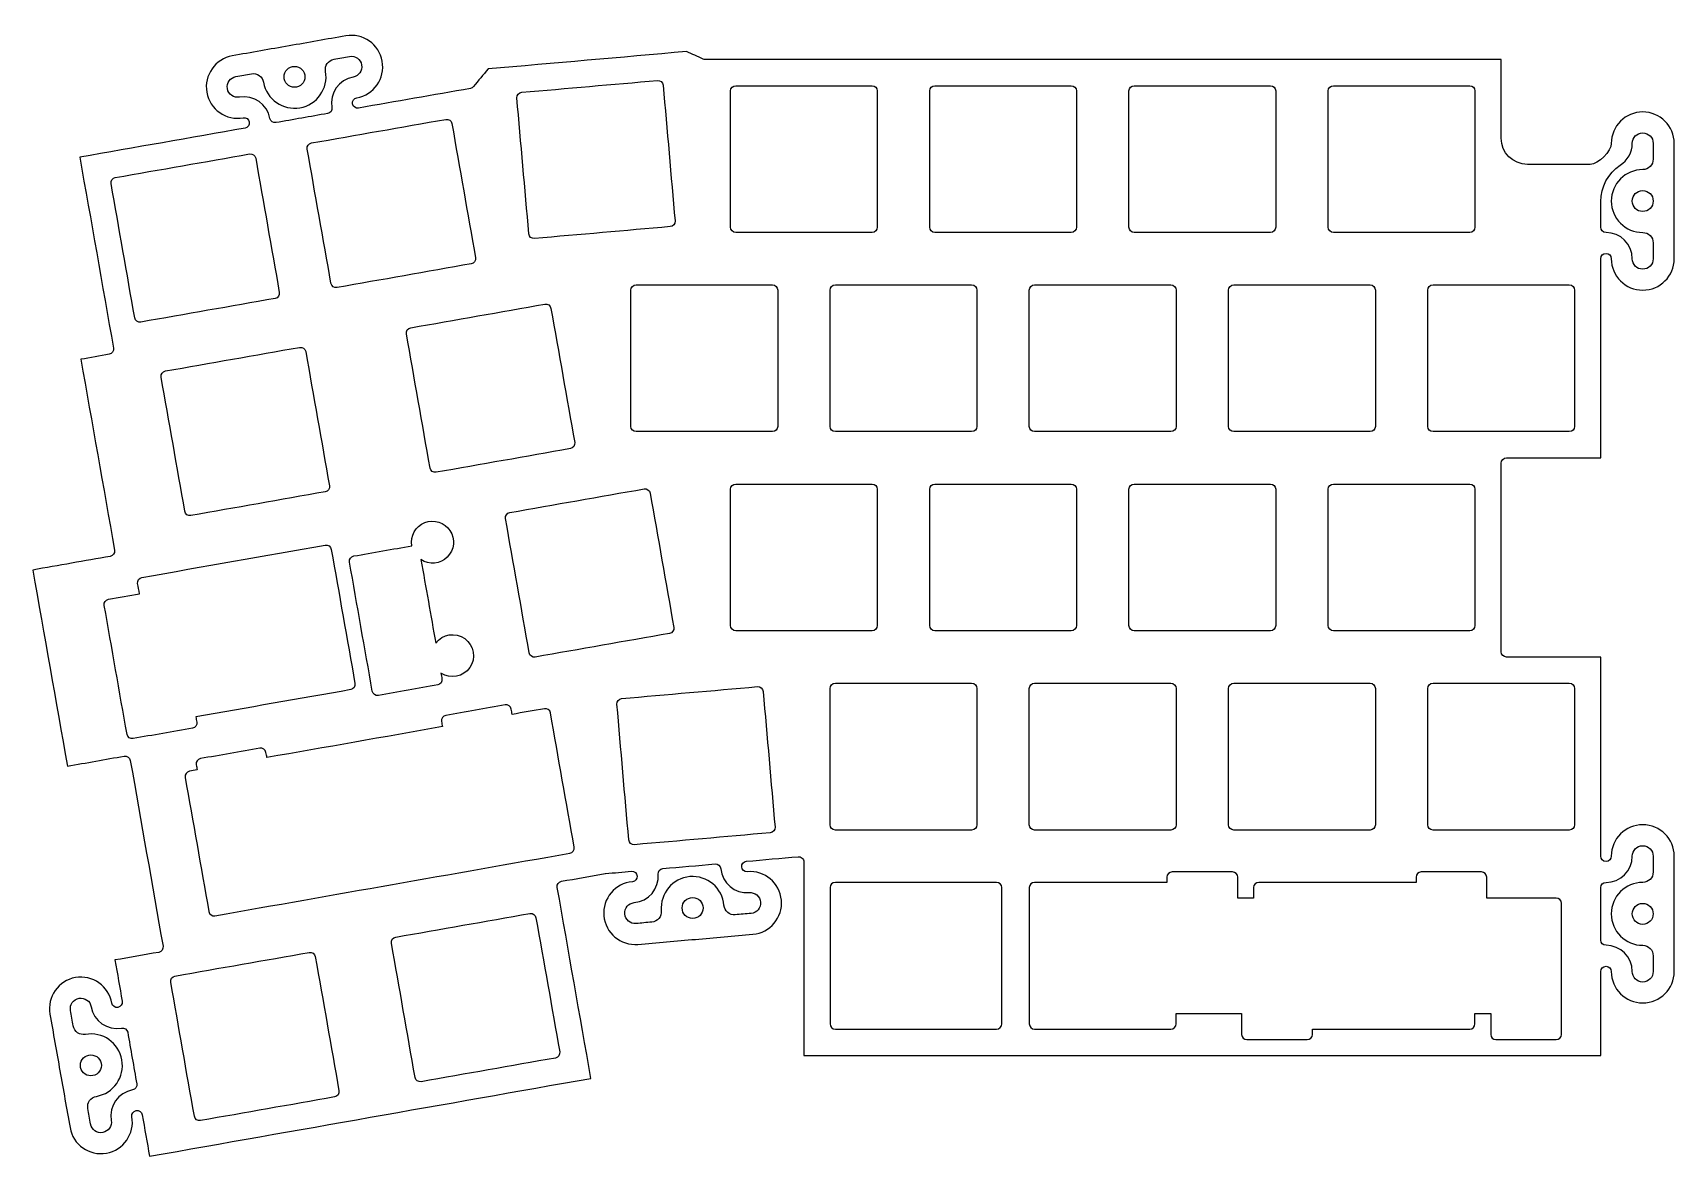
# Model space of a CAD drawing. Extents: x -160 to -3, y 24 to 132.
import ezdxf

# ---------------------------------------------------------------- set-up
doc = ezdxf.new("R2010")
doc.units = 0
doc.layers.add('Plate', color=3, linetype='Continuous')

msp = doc.modelspace()

# ---------------------------------------------------------------- linework, layer by layer
at = {"layer": 'Plate'}
for centre in [(-135.08, 127.35), (-6.5, 115.5), (-97.11, 48.06), (-6.5, 47.5), (-154.5, 33.05)]:
    msp.add_circle(centre, 1, dxfattribs=at)
for points, knots in [([(-11.5, 119), (-10.75, 119), (-9.5, 120.25), (-9.5, 121), (-9.5, 122.66), (-8.16, 124), (-6.5, 124), (-4.84, 124), (-3.5, 122.66), (-3.5, 121), (-3.5, 119.17), (-3.5, 117.33), (-3.5, 115.5), (-3.5, 113.67), (-3.5, 111.83), (-3.5, 110), (-3.5, 108.34), (-4.84, 107), (-6.5, 107), (-8.16, 107), (-9.5, 108.34), (-9.5, 110), (-9.5, 110.28), (-9.72, 110.5), (-10, 110.5), (-10.28, 110.5), (-10.5, 110.28), (-10.5, 110), (-10.5, 103.67), (-10.5, 97.33), (-10.5, 91), (-13.5, 91), (-16.5, 91), (-19.5, 91), (-19.78, 91), (-20, 90.78), (-20, 90.5), (-20, 84.5), (-20, 78.5), (-20, 72.5), (-20, 72.22), (-19.78, 72), (-19.5, 72), (-16.5, 72), (-13.5, 72), (-10.5, 72), (-10.5, 65.67), (-10.5, 59.33), (-10.5, 53), (-10.5, 52.72), (-10.28, 52.5), (-10, 52.5), (-9.72, 52.5), (-9.5, 52.72), (-9.5, 53), (-9.5, 54.66), (-8.16, 56), (-6.5, 56), (-4.84, 56), (-3.5, 54.66), (-3.5, 53), (-3.5, 51.17), (-3.5, 49.33), (-3.5, 47.5), (-3.5, 45.67), (-3.5, 43.83), (-3.5, 42), (-3.5, 40.34), (-4.84, 39), (-6.5, 39), (-8.16, 39), (-9.5, 40.34), (-9.5, 42), (-9.5, 42.28), (-9.72, 42.5), (-10, 42.5), (-10.28, 42.5), (-10.5, 42.28), (-10.5, 42), (-10.5, 39.33), (-10.5, 36.67), (-10.5, 34), (-35.83, 34), (-61.17, 34), (-86.5, 34), (-86.5, 40.15), (-86.5, 46.3), (-86.5, 52.45), (-86.5, 52.59), (-86.56, 52.73), (-86.66, 52.82), (-86.77, 52.92), (-86.9, 52.96), (-87.04, 52.95), (-88.69, 52.81), (-90.33, 52.66), (-91.98, 52.52), (-92.25, 52.5), (-92.46, 52.25), (-92.43, 51.98), (-92.41, 51.7), (-92.17, 51.5), (-91.89, 51.52), (-90.24, 51.67), (-88.79, 50.45), (-88.64, 48.8), (-88.5, 47.15), (-89.72, 45.69), (-91.37, 45.55), (-93.2, 45.39), (-95.02, 45.23), (-96.85, 45.07), (-98.67, 44.91), (-100.5, 44.75), (-102.33, 44.59), (-103.98, 44.44), (-105.43, 45.67), (-105.58, 47.32), (-105.72, 48.96), (-104.5, 50.42), (-102.85, 50.57), (-102.58, 50.59), (-102.37, 50.83), (-102.4, 51.11), (-102.42, 51.38), (-102.66, 51.59), (-102.94, 51.56), (-103.76, 51.49), (-104.58, 51.42), (-105.41, 51.35), (-105.42, 51.34), (-105.43, 51.34), (-105.45, 51.34), (-106.84, 51.1), (-108.23, 50.85), (-109.61, 50.61), (-109.88, 50.56), (-110.07, 50.3), (-110.02, 50.03), (-108.95, 43.95), (-107.88, 37.88), (-106.81, 31.81), (-120.84, 29.33), (-134.87, 26.86), (-148.91, 24.38), (-149.14, 25.7), (-149.37, 27.01), (-149.6, 28.32), (-149.65, 28.6), (-149.91, 28.78), (-150.18, 28.73), (-150.45, 28.68), (-150.63, 28.42), (-150.59, 28.15), (-150.3, 26.52), (-151.39, 24.96), (-153.02, 24.67), (-154.65, 24.39), (-156.21, 25.48), (-156.49, 27.11), (-156.81, 28.91), (-157.13, 30.72), (-157.45, 32.52), (-157.77, 34.33), (-158.09, 36.14), (-158.41, 37.94), (-158.69, 39.57), (-157.6, 41.13), (-155.97, 41.42), (-154.34, 41.7), (-152.78, 40.61), (-152.5, 38.98), (-152.45, 38.71), (-152.19, 38.53), (-151.92, 38.58), (-151.65, 38.63), (-151.46, 38.88), (-151.51, 39.16), (-151.74, 40.47), (-151.97, 41.78), (-152.21, 43.1), (-150.81, 43.34), (-149.42, 43.59), (-148.02, 43.83), (-147.75, 43.88), (-147.57, 44.14), (-147.62, 44.41), (-148.66, 50.32), (-149.7, 56.23), (-150.74, 62.14), (-150.79, 62.41), (-151.05, 62.59), (-151.32, 62.55), (-153.13, 62.23), (-154.93, 61.91), (-156.74, 61.59), (-157.84, 67.83), (-158.94, 74.06), (-160.04, 80.3), (-157.57, 80.74), (-155.11, 81.17), (-152.65, 81.6), (-152.38, 81.65), (-152.2, 81.91), (-152.24, 82.18), (-153.31, 88.26), (-154.39, 94.33), (-155.46, 100.4), (-154.55, 100.56), (-153.65, 100.72), (-152.75, 100.88), (-152.48, 100.93), (-152.29, 101.19), (-152.34, 101.46), (-153.41, 107.53), (-154.48, 113.6), (-155.56, 119.68), (-150.3, 120.6), (-145.05, 121.53), (-139.8, 122.46), (-139.53, 122.5), (-139.34, 122.76), (-139.39, 123.04), (-139.44, 123.31), (-139.7, 123.49), (-139.97, 123.44), (-141.6, 123.15), (-143.16, 124.24), (-143.45, 125.87), (-143.73, 127.5), (-142.64, 129.06), (-141.01, 129.35), (-139.21, 129.67), (-137.4, 129.99), (-135.6, 130.3), (-133.79, 130.62), (-131.99, 130.94), (-130.18, 131.26), (-128.55, 131.55), (-126.99, 130.46), (-126.71, 128.83), (-126.42, 127.2), (-127.51, 125.64), (-129.14, 125.35), (-129.41, 125.3), (-129.59, 125.04), (-129.54, 124.77), (-129.5, 124.5), (-129.24, 124.32), (-128.97, 124.37), (-125.41, 124.99), (-121.86, 125.62), (-118.31, 126.24), (-118.2, 126.26), (-118.09, 126.33), (-118.02, 126.42), (-117.55, 126.98), (-117.08, 127.54), (-116.62, 128.1), (-110.31, 128.65), (-104, 129.2), (-97.69, 129.76), (-97.16, 129.52), (-96.63, 129.28), (-96.1, 129.04), (-96.03, 129.01), (-95.96, 129), (-95.89, 129), (-70.6, 129), (-45.3, 129), (-20, 129), (-20, 126.67), (-20, 124.33), (-20, 122), (-20, 121.83), (-20, 121.67), (-20, 121.5), (-20, 120.12), (-18.88, 119), (-17.5, 119), (-15.5, 119), (-13.5, 119), (-11.5, 119)], [0, 0, 0, 0, 1, 1, 1, 2, 2, 2, 3, 3, 3, 8.5, 8.5, 8.5, 14, 14, 14, 15, 15, 15, 16, 16, 16, 17, 17, 17, 18, 18, 18, 37, 37, 37, 46, 46, 46, 47, 47, 47, 65, 65, 65, 66, 66, 66, 75, 75, 75, 94, 94, 94, 95, 95, 95, 96, 96, 96, 97, 97, 97, 98, 98, 98, 103.5, 103.5, 103.5, 109, 109, 109, 110, 110, 110, 111, 111, 111, 112, 112, 112, 113, 113, 113, 121, 121, 121, 197, 197, 197, 215.454346, 215.454346, 215.454346, 216.454346, 216.454346, 216.454346, 217.454346, 217.454346, 217.454346, 222.408691, 222.408691, 222.408691, 223.408691, 223.408691, 223.408691, 224.408691, 224.408691, 224.408691, 225.408691, 225.408691, 225.408691, 226.408691, 226.408691, 226.408691, 231.908691, 231.908691, 231.908691, 237.408691, 237.408691, 237.408691, 238.408691, 238.408691, 238.408691, 239.408691, 239.408691, 239.408691, 240.408691, 240.408691, 240.408691, 241.408691, 241.408691, 241.408691, 243.886861, 243.886861, 243.886861, 244.886861, 244.886861, 244.886861, 249.115031, 249.115031, 249.115031, 250.115031, 250.115031, 250.115031, 268.615031, 268.615031, 268.615031, 311.365031, 311.365031, 311.365031, 315.365031, 315.365031, 315.365031, 316.365031, 316.365031, 316.365031, 317.365031, 317.365031, 317.365031, 318.365031, 318.365031, 318.365031, 319.365031, 319.365031, 319.365031, 324.865031, 324.865031, 324.865031, 330.365031, 330.365031, 330.365031, 331.365031, 331.365031, 331.365031, 332.365031, 332.365031, 332.365031, 333.365031, 333.365031, 333.365031, 334.365031, 334.365031, 334.365031, 338.365031, 338.365031, 338.365031, 342.615031, 342.615031, 342.615031, 343.615031, 343.615031, 343.615031, 361.615031, 361.615031, 361.615031, 362.615031, 362.615031, 362.615031, 363.760864, 363.760864, 363.760864, 382.760864, 382.760864, 382.760864, 385.807739, 385.807739, 385.807739, 386.807739, 386.807739, 386.807739, 405.307739, 405.307739, 405.307739, 408.057739, 408.057739, 408.057739, 409.057739, 409.057739, 409.057739, 427.557739, 427.557739, 427.557739, 443.557739, 443.557739, 443.557739, 444.557739, 444.557739, 444.557739, 445.557739, 445.557739, 445.557739, 446.557739, 446.557739, 446.557739, 447.557739, 447.557739, 447.557739, 453.057739, 453.057739, 453.057739, 458.557739, 458.557739, 458.557739, 459.557739, 459.557739, 459.557739, 460.557739, 460.557739, 460.557739, 461.557739, 461.557739, 461.557739, 462.557739, 462.557739, 462.557739, 473.374167, 473.374167, 473.374167, 474.374167, 474.374167, 474.374167, 476.559863, 476.559863, 476.559863, 495.559863, 495.559863, 495.559863, 497.30647, 497.30647, 497.30647, 498.30647, 498.30647, 498.30647, 574.199895, 574.199895, 574.199895, 581.199895, 581.199895, 581.199895, 582.199895, 582.199895, 582.199895, 583.199895, 583.199895, 583.199895, 584.199895, 584.199895, 584.199895, 584.199895]), ([(-136.84, 122.98), (-135.2, 123.27), (-133.56, 123.56), (-131.92, 123.85), (-131.65, 123.89), (-131.47, 124.15), (-131.51, 124.42), (-131.75, 125.78), (-130.84, 127.08), (-129.49, 127.32), (-128.94, 127.42), (-128.58, 127.94), (-128.68, 128.48), (-128.77, 129.02), (-129.29, 129.39), (-129.83, 129.29), (-130.33, 129.2), (-130.82, 129.12), (-131.31, 129.03), (-131.85, 128.93), (-132.22, 128.41), (-132.12, 127.87), (-131.83, 126.24), (-132.93, 124.68), (-134.56, 124.4), (-136.19, 124.11), (-137.74, 125.2), (-138.03, 126.83), (-138.13, 127.37), (-138.65, 127.74), (-139.19, 127.64), (-139.68, 127.55), (-140.17, 127.47), (-140.67, 127.38), (-141.21, 127.28), (-141.57, 126.76), (-141.48, 126.22), (-141.38, 125.68), (-140.86, 125.31), (-140.32, 125.41), (-138.96, 125.65), (-137.66, 124.74), (-137.42, 123.38), (-137.38, 123.11), (-137.12, 122.93), (-136.84, 122.98)], [509.199895, 509.199895, 509.199895, 509.199895, 514.199895, 514.199895, 514.199895, 515.199895, 515.199895, 515.199895, 516.199895, 516.199895, 516.199895, 517.199895, 517.199895, 517.199895, 518.199895, 518.199895, 518.199895, 519.699895, 519.699895, 519.699895, 520.699895, 520.699895, 520.699895, 521.699895, 521.699895, 521.699895, 522.699895, 522.699895, 522.699895, 523.699895, 523.699895, 523.699895, 525.199895, 525.199895, 525.199895, 526.199895, 526.199895, 526.199895, 527.199895, 527.199895, 527.199895, 528.199895, 528.199895, 528.199895, 529.199895, 529.199895, 529.199895, 529.199895]), ([(-112.73, 112.38), (-112.71, 112.1), (-112.47, 111.9), (-112.19, 111.92), (-107.88, 112.3), (-103.56, 112.68), (-99.24, 113.06), (-98.97, 113.08), (-98.76, 113.32), (-98.79, 113.6), (-99.17, 117.92), (-99.54, 122.23), (-99.92, 126.55), (-99.95, 126.82), (-100.19, 127.03), (-100.46, 127), (-104.78, 126.63), (-109.1, 126.25), (-113.41, 125.87), (-113.69, 125.85), (-113.89, 125.6), (-113.87, 125.33), (-113.49, 121.01), (-113.11, 116.7), (-112.73, 112.38)], [0, 0, 0, 0, 1, 1, 1, 14, 14, 14, 15, 15, 15, 28, 28, 28, 29, 29, 29, 42, 42, 42, 43, 43, 43, 56, 56, 56, 56]), ([(-93.5, 113), (-93.5, 112.72), (-93.28, 112.5), (-93, 112.5), (-88.67, 112.5), (-84.33, 112.5), (-80, 112.5), (-79.72, 112.5), (-79.5, 112.72), (-79.5, 113), (-79.5, 117.33), (-79.5, 121.67), (-79.5, 126), (-79.5, 126.28), (-79.72, 126.5), (-80, 126.5), (-84.33, 126.5), (-88.67, 126.5), (-93, 126.5), (-93.28, 126.5), (-93.5, 126.28), (-93.5, 126), (-93.5, 121.67), (-93.5, 117.33), (-93.5, 113)], [0, 0, 0, 0, 1, 1, 1, 14, 14, 14, 15, 15, 15, 28, 28, 28, 29, 29, 29, 42, 42, 42, 43, 43, 43, 56, 56, 56, 56]), ([(-74.5, 113), (-74.5, 112.72), (-74.28, 112.5), (-74, 112.5), (-69.67, 112.5), (-65.33, 112.5), (-61, 112.5), (-60.72, 112.5), (-60.5, 112.72), (-60.5, 113), (-60.5, 117.33), (-60.5, 121.67), (-60.5, 126), (-60.5, 126.28), (-60.72, 126.5), (-61, 126.5), (-65.33, 126.5), (-69.67, 126.5), (-74, 126.5), (-74.28, 126.5), (-74.5, 126.28), (-74.5, 126), (-74.5, 121.67), (-74.5, 117.33), (-74.5, 113)], [0, 0, 0, 0, 1, 1, 1, 14, 14, 14, 15, 15, 15, 28, 28, 28, 29, 29, 29, 42, 42, 42, 43, 43, 43, 56, 56, 56, 56]), ([(-55.5, 113), (-55.5, 112.72), (-55.28, 112.5), (-55, 112.5), (-50.67, 112.5), (-46.33, 112.5), (-42, 112.5), (-41.72, 112.5), (-41.5, 112.72), (-41.5, 113), (-41.5, 117.33), (-41.5, 121.67), (-41.5, 126), (-41.5, 126.28), (-41.72, 126.5), (-42, 126.5), (-46.33, 126.5), (-50.67, 126.5), (-55, 126.5), (-55.28, 126.5), (-55.5, 126.28), (-55.5, 126), (-55.5, 121.67), (-55.5, 117.33), (-55.5, 113)], [0, 0, 0, 0, 1, 1, 1, 14, 14, 14, 15, 15, 15, 28, 28, 28, 29, 29, 29, 42, 42, 42, 43, 43, 43, 56, 56, 56, 56]), ([(-36.5, 113), (-36.5, 112.72), (-36.28, 112.5), (-36, 112.5), (-31.67, 112.5), (-27.33, 112.5), (-23, 112.5), (-22.72, 112.5), (-22.5, 112.72), (-22.5, 113), (-22.5, 117.33), (-22.5, 121.67), (-22.5, 126), (-22.5, 126.28), (-22.72, 126.5), (-23, 126.5), (-27.33, 126.5), (-31.67, 126.5), (-36, 126.5), (-36.28, 126.5), (-36.5, 126.28), (-36.5, 126), (-36.5, 121.67), (-36.5, 117.33), (-36.5, 113)], [0, 0, 0, 0, 1, 1, 1, 14, 14, 14, 15, 15, 15, 28, 28, 28, 29, 29, 29, 42, 42, 42, 43, 43, 43, 56, 56, 56, 56]), ([(-131.6, 107.65), (-131.56, 107.38), (-131.3, 107.2), (-131.02, 107.25), (-126.76, 108), (-122.49, 108.75), (-118.22, 109.51), (-117.95, 109.55), (-117.77, 109.81), (-117.82, 110.09), (-118.57, 114.35), (-119.32, 118.62), (-120.07, 122.89), (-120.12, 123.16), (-120.38, 123.34), (-120.65, 123.29), (-124.92, 122.54), (-129.19, 121.79), (-133.46, 121.04), (-133.73, 120.99), (-133.91, 120.73), (-133.86, 120.46), (-133.11, 116.19), (-132.36, 111.92), (-131.6, 107.65)], [0, 0, 0, 0, 1, 1, 1, 14, 14, 14, 15, 15, 15, 28, 28, 28, 29, 29, 29, 42, 42, 42, 43, 43, 43, 56, 56, 56, 56]), ([(-8.64, 118.91), (-9.8, 118.15), (-10.5, 116.85), (-10.5, 115.46), (-10.5, 114.64), (-10.5, 113.82), (-10.5, 113), (-10.5, 112.72), (-10.28, 112.5), (-10, 112.5), (-8.62, 112.5), (-7.5, 111.38), (-7.5, 110), (-7.5, 109.45), (-7.05, 109), (-6.5, 109), (-5.95, 109), (-5.5, 109.45), (-5.5, 110), (-5.5, 110.5), (-5.5, 111), (-5.5, 111.5), (-5.5, 112.05), (-5.95, 112.5), (-6.5, 112.5), (-8.16, 112.5), (-9.5, 113.84), (-9.5, 115.5), (-9.5, 117.16), (-8.16, 118.5), (-6.5, 118.5), (-5.95, 118.5), (-5.5, 118.95), (-5.5, 119.5), (-5.5, 120), (-5.5, 120.5), (-5.5, 121), (-5.5, 121.55), (-5.95, 122), (-6.5, 122), (-7.05, 122), (-7.5, 121.55), (-7.5, 121), (-7.5, 120.15), (-7.93, 119.37), (-8.64, 118.91)], [0, 0, 0, 0, 1, 1, 1, 3.463967, 3.463967, 3.463967, 4.463967, 4.463967, 4.463967, 5.463967, 5.463967, 5.463967, 6.463967, 6.463967, 6.463967, 7.463967, 7.463967, 7.463967, 8.963967, 8.963967, 8.963967, 9.963967, 9.963967, 9.963967, 10.963967, 10.963967, 10.963967, 11.963967, 11.963967, 11.963967, 12.963967, 12.963967, 12.963967, 14.463967, 14.463967, 14.463967, 15.463967, 15.463967, 15.463967, 16.463967, 16.463967, 16.463967, 17.463967, 17.463967, 17.463967, 17.463967]), ([(-150.31, 104.35), (-150.27, 104.08), (-150.01, 103.9), (-149.74, 103.95), (-145.47, 104.7), (-141.2, 105.45), (-136.93, 106.21), (-136.66, 106.25), (-136.48, 106.51), (-136.53, 106.79), (-137.28, 111.05), (-138.03, 115.32), (-138.78, 119.59), (-138.83, 119.86), (-139.09, 120.04), (-139.36, 119.99), (-143.63, 119.24), (-147.9, 118.49), (-152.17, 117.74), (-152.44, 117.69), (-152.62, 117.43), (-152.57, 117.16), (-151.82, 112.89), (-151.07, 108.62), (-150.31, 104.35)], [0, 0, 0, 0, 1, 1, 1, 14, 14, 14, 15, 15, 15, 28, 28, 28, 29, 29, 29, 42, 42, 42, 43, 43, 43, 56, 56, 56, 56]), ([(-103, 94), (-103, 93.72), (-102.78, 93.5), (-102.5, 93.5), (-98.17, 93.5), (-93.83, 93.5), (-89.5, 93.5), (-89.22, 93.5), (-89, 93.72), (-89, 94), (-89, 98.33), (-89, 102.67), (-89, 107), (-89, 107.28), (-89.22, 107.5), (-89.5, 107.5), (-93.83, 107.5), (-98.17, 107.5), (-102.5, 107.5), (-102.78, 107.5), (-103, 107.28), (-103, 107), (-103, 102.67), (-103, 98.33), (-103, 94)], [0, 0, 0, 0, 1, 1, 1, 14, 14, 14, 15, 15, 15, 28, 28, 28, 29, 29, 29, 42, 42, 42, 43, 43, 43, 56, 56, 56, 56]), ([(-84, 94), (-84, 93.72), (-83.78, 93.5), (-83.5, 93.5), (-79.17, 93.5), (-74.83, 93.5), (-70.5, 93.5), (-70.22, 93.5), (-70, 93.72), (-70, 94), (-70, 98.33), (-70, 102.67), (-70, 107), (-70, 107.28), (-70.22, 107.5), (-70.5, 107.5), (-74.83, 107.5), (-79.17, 107.5), (-83.5, 107.5), (-83.78, 107.5), (-84, 107.28), (-84, 107), (-84, 102.67), (-84, 98.33), (-84, 94)], [0, 0, 0, 0, 1, 1, 1, 14, 14, 14, 15, 15, 15, 28, 28, 28, 29, 29, 29, 42, 42, 42, 43, 43, 43, 56, 56, 56, 56]), ([(-65, 94), (-65, 93.72), (-64.78, 93.5), (-64.5, 93.5), (-60.17, 93.5), (-55.83, 93.5), (-51.5, 93.5), (-51.22, 93.5), (-51, 93.72), (-51, 94), (-51, 98.33), (-51, 102.67), (-51, 107), (-51, 107.28), (-51.22, 107.5), (-51.5, 107.5), (-55.83, 107.5), (-60.17, 107.5), (-64.5, 107.5), (-64.78, 107.5), (-65, 107.28), (-65, 107), (-65, 102.67), (-65, 98.33), (-65, 94)], [0, 0, 0, 0, 1, 1, 1, 14, 14, 14, 15, 15, 15, 28, 28, 28, 29, 29, 29, 42, 42, 42, 43, 43, 43, 56, 56, 56, 56]), ([(-46, 94), (-46, 93.72), (-45.78, 93.5), (-45.5, 93.5), (-41.17, 93.5), (-36.83, 93.5), (-32.5, 93.5), (-32.22, 93.5), (-32, 93.72), (-32, 94), (-32, 98.33), (-32, 102.67), (-32, 107), (-32, 107.28), (-32.22, 107.5), (-32.5, 107.5), (-36.83, 107.5), (-41.17, 107.5), (-45.5, 107.5), (-45.78, 107.5), (-46, 107.28), (-46, 107), (-46, 102.67), (-46, 98.33), (-46, 94)], [0, 0, 0, 0, 1, 1, 1, 14, 14, 14, 15, 15, 15, 28, 28, 28, 29, 29, 29, 42, 42, 42, 43, 43, 43, 56, 56, 56, 56]), ([(-27, 94), (-27, 93.72), (-26.78, 93.5), (-26.5, 93.5), (-22.17, 93.5), (-17.83, 93.5), (-13.5, 93.5), (-13.22, 93.5), (-13, 93.72), (-13, 94), (-13, 98.33), (-13, 102.67), (-13, 107), (-13, 107.28), (-13.22, 107.5), (-13.5, 107.5), (-17.83, 107.5), (-22.17, 107.5), (-26.5, 107.5), (-26.78, 107.5), (-27, 107.28), (-27, 107), (-27, 102.67), (-27, 98.33), (-27, 94)], [0, 0, 0, 0, 1, 1, 1, 14, 14, 14, 15, 15, 15, 28, 28, 28, 29, 29, 29, 42, 42, 42, 43, 43, 43, 56, 56, 56, 56]), ([(-122.15, 90.03), (-122.1, 89.76), (-121.84, 89.57), (-121.57, 89.62), (-117.3, 90.37), (-113.03, 91.13), (-108.77, 91.88), (-108.5, 91.93), (-108.31, 92.19), (-108.36, 92.46), (-109.11, 96.73), (-109.87, 100.99), (-110.62, 105.26), (-110.67, 105.53), (-110.93, 105.72), (-111.2, 105.67), (-115.47, 104.91), (-119.73, 104.16), (-124, 103.41), (-124.27, 103.36), (-124.45, 103.1), (-124.41, 102.83), (-123.65, 98.56), (-122.9, 94.3), (-122.15, 90.03)], [0, 0, 0, 0, 1, 1, 1, 14, 14, 14, 15, 15, 15, 28, 28, 28, 29, 29, 29, 42, 42, 42, 43, 43, 43, 56, 56, 56, 56]), ([(-145.54, 85.9), (-145.49, 85.63), (-145.23, 85.45), (-144.96, 85.5), (-140.69, 86.25), (-136.42, 87), (-132.16, 87.76), (-131.88, 87.8), (-131.7, 88.06), (-131.75, 88.34), (-132.5, 92.6), (-133.26, 96.87), (-134.01, 101.14), (-134.06, 101.41), (-134.32, 101.59), (-134.59, 101.54), (-138.86, 100.79), (-143.12, 100.04), (-147.39, 99.29), (-147.66, 99.24), (-147.84, 98.98), (-147.8, 98.71), (-147.04, 94.44), (-146.29, 90.17), (-145.54, 85.9)], [0, 0, 0, 0, 1, 1, 1, 14, 14, 14, 15, 15, 15, 28, 28, 28, 29, 29, 29, 42, 42, 42, 43, 43, 43, 56, 56, 56, 56]), ([(-112.69, 72.4), (-112.65, 72.13), (-112.39, 71.95), (-112.12, 72), (-107.85, 72.75), (-103.58, 73.5), (-99.31, 74.25), (-99.04, 74.3), (-98.86, 74.56), (-98.91, 74.83), (-99.66, 79.1), (-100.41, 83.37), (-101.16, 87.64), (-101.21, 87.91), (-101.47, 88.09), (-101.74, 88.04), (-106.01, 87.29), (-110.28, 86.54), (-114.55, 85.78), (-114.82, 85.74), (-115, 85.48), (-114.95, 85.2), (-114.2, 80.94), (-113.45, 76.67), (-112.69, 72.4)], [0, 0, 0, 0, 1, 1, 1, 14, 14, 14, 15, 15, 15, 28, 28, 28, 29, 29, 29, 42, 42, 42, 43, 43, 43, 56, 56, 56, 56]), ([(-93.5, 75), (-93.5, 74.72), (-93.28, 74.5), (-93, 74.5), (-88.67, 74.5), (-84.33, 74.5), (-80, 74.5), (-79.72, 74.5), (-79.5, 74.72), (-79.5, 75), (-79.5, 79.33), (-79.5, 83.67), (-79.5, 88), (-79.5, 88.28), (-79.72, 88.5), (-80, 88.5), (-84.33, 88.5), (-88.67, 88.5), (-93, 88.5), (-93.28, 88.5), (-93.5, 88.28), (-93.5, 88), (-93.5, 83.67), (-93.5, 79.33), (-93.5, 75)], [0, 0, 0, 0, 1, 1, 1, 14, 14, 14, 15, 15, 15, 28, 28, 28, 29, 29, 29, 42, 42, 42, 43, 43, 43, 56, 56, 56, 56]), ([(-74.5, 75), (-74.5, 74.72), (-74.28, 74.5), (-74, 74.5), (-69.67, 74.5), (-65.33, 74.5), (-61, 74.5), (-60.72, 74.5), (-60.5, 74.72), (-60.5, 75), (-60.5, 79.33), (-60.5, 83.67), (-60.5, 88), (-60.5, 88.28), (-60.72, 88.5), (-61, 88.5), (-65.33, 88.5), (-69.67, 88.5), (-74, 88.5), (-74.28, 88.5), (-74.5, 88.28), (-74.5, 88), (-74.5, 83.67), (-74.5, 79.33), (-74.5, 75)], [0, 0, 0, 0, 1, 1, 1, 14, 14, 14, 15, 15, 15, 28, 28, 28, 29, 29, 29, 42, 42, 42, 43, 43, 43, 56, 56, 56, 56]), ([(-55.5, 75), (-55.5, 74.72), (-55.28, 74.5), (-55, 74.5), (-50.67, 74.5), (-46.33, 74.5), (-42, 74.5), (-41.72, 74.5), (-41.5, 74.72), (-41.5, 75), (-41.5, 79.33), (-41.5, 83.67), (-41.5, 88), (-41.5, 88.28), (-41.72, 88.5), (-42, 88.5), (-46.33, 88.5), (-50.67, 88.5), (-55, 88.5), (-55.28, 88.5), (-55.5, 88.28), (-55.5, 88), (-55.5, 83.67), (-55.5, 79.33), (-55.5, 75)], [0, 0, 0, 0, 1, 1, 1, 14, 14, 14, 15, 15, 15, 28, 28, 28, 29, 29, 29, 42, 42, 42, 43, 43, 43, 56, 56, 56, 56]), ([(-36.5, 75), (-36.5, 74.72), (-36.28, 74.5), (-36, 74.5), (-31.67, 74.5), (-27.33, 74.5), (-23, 74.5), (-22.72, 74.5), (-22.5, 74.72), (-22.5, 75), (-22.5, 79.33), (-22.5, 83.67), (-22.5, 88), (-22.5, 88.28), (-22.72, 88.5), (-23, 88.5), (-27.33, 88.5), (-31.67, 88.5), (-36, 88.5), (-36.28, 88.5), (-36.5, 88.28), (-36.5, 88), (-36.5, 83.67), (-36.5, 79.33), (-36.5, 75)], [0, 0, 0, 0, 1, 1, 1, 14, 14, 14, 15, 15, 15, 28, 28, 28, 29, 29, 29, 42, 42, 42, 43, 43, 43, 56, 56, 56, 56]), ([(-129.43, 81.64), (-129.7, 81.59), (-129.88, 81.33), (-129.83, 81.06), (-129.11, 76.95), (-128.39, 72.85), (-127.66, 68.75), (-127.61, 68.48), (-127.36, 68.29), (-127.08, 68.34), (-125.2, 68.67), (-123.31, 69.01), (-121.42, 69.34), (-121.15, 69.39), (-120.97, 69.65), (-121.02, 69.92), (-121.05, 70.1), (-121.08, 70.28), (-121.11, 70.46), (-120.2, 69.86), (-118.98, 70.1), (-118.36, 71), (-117.74, 71.89), (-117.96, 73.12), (-118.85, 73.76), (-119.73, 74.39), (-120.97, 74.2), (-121.61, 73.32), (-122.08, 75.98), (-122.55, 78.63), (-123.02, 81.29), (-122.23, 80.77), (-121.18, 80.87), (-120.51, 81.54), (-119.83, 82.21), (-119.73, 83.27), (-120.25, 84.06), (-120.77, 84.85), (-121.77, 85.17), (-122.66, 84.82), (-123.54, 84.47), (-124.05, 83.55), (-123.89, 82.61), (-125.73, 82.29), (-127.58, 81.96), (-129.43, 81.64)], [0, 0, 0, 0, 1, 1, 1, 13.5, 13.5, 13.5, 14.5, 14.5, 14.5, 20.25, 20.25, 20.25, 21.25, 21.25, 21.25, 21.797631, 21.797631, 21.797631, 22.797631, 22.797631, 22.797631, 23.797631, 23.797631, 23.797631, 24.797631, 24.797631, 24.797631, 32.892894, 32.892894, 32.892894, 33.892894, 33.892894, 33.892894, 34.892894, 34.892894, 34.892894, 35.892894, 35.892894, 35.892894, 36.892894, 36.892894, 36.892894, 42.517894, 42.517894, 42.517894, 42.517894]), ([(-151.05, 64.62), (-151, 64.35), (-150.74, 64.17), (-150.47, 64.22), (-148.58, 64.55), (-146.7, 64.88), (-144.81, 65.22), (-144.54, 65.26), (-144.36, 65.52), (-144.4, 65.8), (-144.43, 65.96), (-144.46, 66.12), (-144.49, 66.29), (-139.57, 67.16), (-134.64, 68.02), (-129.72, 68.89), (-129.45, 68.94), (-129.27, 69.2), (-129.31, 69.47), (-130.07, 73.74), (-130.82, 78.01), (-131.57, 82.27), (-131.62, 82.55), (-131.88, 82.73), (-132.15, 82.68), (-137.98, 81.65), (-143.8, 80.62), (-149.63, 79.6), (-149.9, 79.55), (-150.08, 79.29), (-150.04, 79.02), (-149.98, 78.69), (-149.92, 78.36), (-149.86, 78.03), (-150.85, 77.86), (-151.83, 77.69), (-152.82, 77.51), (-153.09, 77.46), (-153.27, 77.21), (-153.22, 76.93), (-152.5, 72.83), (-151.78, 68.73), (-151.05, 64.62)], [0, 0, 0, 0, 1, 1, 1, 6.75, 6.75, 6.75, 7.75, 7.75, 7.75, 8.25, 8.25, 8.25, 23.25, 23.25, 23.25, 24.25, 24.25, 24.25, 37.25, 37.25, 37.25, 38.25, 38.25, 38.25, 56, 56, 56, 57, 57, 57, 58, 58, 58, 61, 61, 61, 62, 62, 62, 74.5, 74.5, 74.5, 74.5]), ([(-103.2, 54.55), (-103.17, 54.28), (-102.93, 54.07), (-102.66, 54.1), (-98.34, 54.47), (-94.02, 54.85), (-89.71, 55.23), (-89.43, 55.25), (-89.23, 55.5), (-89.25, 55.77), (-89.63, 60.09), (-90.01, 64.4), (-90.38, 68.72), (-90.41, 69), (-90.65, 69.2), (-90.93, 69.18), (-95.24, 68.8), (-99.56, 68.42), (-103.88, 68.04), (-104.15, 68.02), (-104.36, 67.78), (-104.33, 67.5), (-103.95, 63.18), (-103.58, 58.87), (-103.2, 54.55)], [0, 0, 0, 0, 1, 1, 1, 14, 14, 14, 15, 15, 15, 28, 28, 28, 29, 29, 29, 42, 42, 42, 43, 43, 43, 56, 56, 56, 56]), ([(-84, 56), (-84, 55.72), (-83.78, 55.5), (-83.5, 55.5), (-79.17, 55.5), (-74.83, 55.5), (-70.5, 55.5), (-70.22, 55.5), (-70, 55.72), (-70, 56), (-70, 60.33), (-70, 64.67), (-70, 69), (-70, 69.28), (-70.22, 69.5), (-70.5, 69.5), (-74.83, 69.5), (-79.17, 69.5), (-83.5, 69.5), (-83.78, 69.5), (-84, 69.28), (-84, 69), (-84, 64.67), (-84, 60.33), (-84, 56)], [0, 0, 0, 0, 1, 1, 1, 14, 14, 14, 15, 15, 15, 28, 28, 28, 29, 29, 29, 42, 42, 42, 43, 43, 43, 56, 56, 56, 56]), ([(-65, 56), (-65, 55.72), (-64.78, 55.5), (-64.5, 55.5), (-60.17, 55.5), (-55.83, 55.5), (-51.5, 55.5), (-51.22, 55.5), (-51, 55.72), (-51, 56), (-51, 60.33), (-51, 64.67), (-51, 69), (-51, 69.28), (-51.22, 69.5), (-51.5, 69.5), (-55.83, 69.5), (-60.17, 69.5), (-64.5, 69.5), (-64.78, 69.5), (-65, 69.28), (-65, 69), (-65, 64.67), (-65, 60.33), (-65, 56)], [0, 0, 0, 0, 1, 1, 1, 14, 14, 14, 15, 15, 15, 28, 28, 28, 29, 29, 29, 42, 42, 42, 43, 43, 43, 56, 56, 56, 56]), ([(-46, 56), (-46, 55.72), (-45.78, 55.5), (-45.5, 55.5), (-41.17, 55.5), (-36.83, 55.5), (-32.5, 55.5), (-32.22, 55.5), (-32, 55.72), (-32, 56), (-32, 60.33), (-32, 64.67), (-32, 69), (-32, 69.28), (-32.22, 69.5), (-32.5, 69.5), (-36.83, 69.5), (-41.17, 69.5), (-45.5, 69.5), (-45.78, 69.5), (-46, 69.28), (-46, 69), (-46, 64.67), (-46, 60.33), (-46, 56)], [0, 0, 0, 0, 1, 1, 1, 14, 14, 14, 15, 15, 15, 28, 28, 28, 29, 29, 29, 42, 42, 42, 43, 43, 43, 56, 56, 56, 56]), ([(-27, 56), (-27, 55.72), (-26.78, 55.5), (-26.5, 55.5), (-22.17, 55.5), (-17.83, 55.5), (-13.5, 55.5), (-13.22, 55.5), (-13, 55.72), (-13, 56), (-13, 60.33), (-13, 64.67), (-13, 69), (-13, 69.28), (-13.22, 69.5), (-13.5, 69.5), (-17.83, 69.5), (-22.17, 69.5), (-26.5, 69.5), (-26.78, 69.5), (-27, 69.28), (-27, 69), (-27, 64.67), (-27, 60.33), (-27, 56)], [0, 0, 0, 0, 1, 1, 1, 14, 14, 14, 15, 15, 15, 28, 28, 28, 29, 29, 29, 42, 42, 42, 43, 43, 43, 56, 56, 56, 56]), ([(-142.67, 47.32), (-142.94, 47.27), (-143.2, 47.45), (-143.25, 47.72), (-144, 51.99), (-144.75, 56.26), (-145.51, 60.52), (-145.55, 60.8), (-145.37, 61.06), (-145.1, 61.1), (-144.85, 61.15), (-144.61, 61.19), (-144.36, 61.23), (-144.39, 61.4), (-144.42, 61.56), (-144.45, 61.73), (-144.5, 62), (-144.31, 62.26), (-144.04, 62.31), (-142.16, 62.64), (-140.27, 62.97), (-138.38, 63.3), (-138.11, 63.35), (-137.85, 63.17), (-137.8, 62.9), (-137.77, 62.73), (-137.74, 62.57), (-137.71, 62.41), (-132.13, 63.39), (-126.55, 64.37), (-120.97, 65.36), (-121, 65.52), (-121.03, 65.69), (-121.06, 65.85), (-121.11, 66.12), (-120.93, 66.38), (-120.65, 66.43), (-118.77, 66.76), (-116.88, 67.09), (-114.99, 67.43), (-114.72, 67.48), (-114.46, 67.29), (-114.41, 67.02), (-114.38, 66.86), (-114.35, 66.69), (-114.32, 66.53), (-113.3, 66.71), (-112.27, 66.89), (-111.25, 67.07), (-110.98, 67.12), (-110.72, 66.94), (-110.67, 66.67), (-109.92, 62.4), (-109.16, 58.13), (-108.41, 53.86), (-108.36, 53.59), (-108.54, 53.33), (-108.82, 53.29), (-120.1, 51.3), (-131.38, 49.31), (-142.67, 47.32)], [0, 0, 0, 0, 1, 1, 1, 14, 14, 14, 15, 15, 15, 15.75, 15.75, 15.75, 16.25, 16.25, 16.25, 17.25, 17.25, 17.25, 23, 23, 23, 24, 24, 24, 24.5, 24.5, 24.5, 41.5, 41.5, 41.5, 42, 42, 42, 43, 43, 43, 48.75, 48.75, 48.75, 49.75, 49.75, 49.75, 50.25, 50.25, 50.25, 53.375, 53.375, 53.375, 54.375, 54.375, 54.375, 67.375, 67.375, 67.375, 68.375, 68.375, 68.375, 102.75, 102.75, 102.75, 102.75]), ([(-10.5, 50), (-10.5, 48.33), (-10.5, 46.67), (-10.5, 45), (-10.5, 44.72), (-10.28, 44.5), (-10, 44.5), (-8.62, 44.5), (-7.5, 43.38), (-7.5, 42), (-7.5, 41.45), (-7.05, 41), (-6.5, 41), (-5.95, 41), (-5.5, 41.45), (-5.5, 42), (-5.5, 42.5), (-5.5, 43), (-5.5, 43.5), (-5.5, 44.05), (-5.95, 44.5), (-6.5, 44.5), (-8.16, 44.5), (-9.5, 45.84), (-9.5, 47.5), (-9.5, 49.16), (-8.16, 50.5), (-6.5, 50.5), (-5.95, 50.5), (-5.5, 50.95), (-5.5, 51.5), (-5.5, 52), (-5.5, 52.5), (-5.5, 53), (-5.5, 53.55), (-5.95, 54), (-6.5, 54), (-7.05, 54), (-7.5, 53.55), (-7.5, 53), (-7.5, 51.62), (-8.62, 50.5), (-10, 50.5), (-10.28, 50.5), (-10.5, 50.28), (-10.5, 50)], [282.057739, 282.057739, 282.057739, 282.057739, 287.057739, 287.057739, 287.057739, 288.057739, 288.057739, 288.057739, 289.057739, 289.057739, 289.057739, 290.057739, 290.057739, 290.057739, 291.057739, 291.057739, 291.057739, 292.557739, 292.557739, 292.557739, 293.557739, 293.557739, 293.557739, 294.557739, 294.557739, 294.557739, 295.557739, 295.557739, 295.557739, 296.557739, 296.557739, 296.557739, 298.057739, 298.057739, 298.057739, 299.057739, 299.057739, 299.057739, 300.057739, 300.057739, 300.057739, 301.057739, 301.057739, 301.057739, 302.057739, 302.057739, 302.057739, 302.057739]), ([(-94.97, 52.26), (-96.63, 52.11), (-98.29, 51.97), (-99.95, 51.82), (-100.22, 51.8), (-100.43, 51.56), (-100.4, 51.28), (-100.28, 49.91), (-101.3, 48.69), (-102.68, 48.57), (-103.23, 48.53), (-103.63, 48.04), (-103.58, 47.49), (-103.54, 46.94), (-103.05, 46.53), (-102.5, 46.58), (-102, 46.62), (-101.51, 46.67), (-101.01, 46.71), (-100.46, 46.76), (-100.05, 47.25), (-100.1, 47.8), (-100.24, 49.44), (-99.02, 50.9), (-97.37, 51.05), (-95.72, 51.19), (-94.27, 49.97), (-94.12, 48.32), (-94.07, 47.77), (-93.59, 47.36), (-93.04, 47.41), (-92.54, 47.45), (-92.04, 47.5), (-91.54, 47.54), (-90.99, 47.59), (-90.59, 48.07), (-90.63, 48.62), (-90.68, 49.17), (-91.17, 49.58), (-91.72, 49.53), (-93.09, 49.41), (-94.31, 50.43), (-94.43, 51.8), (-94.45, 52.08), (-94.69, 52.28), (-94.97, 52.26)], [162.649047, 162.649047, 162.649047, 162.649047, 167.649047, 167.649047, 167.649047, 168.649047, 168.649047, 168.649047, 169.649047, 169.649047, 169.649047, 170.649047, 170.649047, 170.649047, 171.649047, 171.649047, 171.649047, 173.149047, 173.149047, 173.149047, 174.149047, 174.149047, 174.149047, 175.149047, 175.149047, 175.149047, 176.149047, 176.149047, 176.149047, 177.149047, 177.149047, 177.149047, 178.649047, 178.649047, 178.649047, 179.649047, 179.649047, 179.649047, 180.649047, 180.649047, 180.649047, 181.649047, 181.649047, 181.649047, 182.649047, 182.649047, 182.649047, 182.649047]), ([(-84, 50), (-84, 50.28), (-83.78, 50.5), (-83.5, 50.5), (-78.38, 50.5), (-73.25, 50.5), (-68.12, 50.5), (-67.85, 50.5), (-67.62, 50.28), (-67.62, 50), (-67.62, 45.67), (-67.62, 41.33), (-67.62, 37), (-67.62, 36.72), (-67.85, 36.5), (-68.12, 36.5), (-73.25, 36.5), (-78.38, 36.5), (-83.5, 36.5), (-83.78, 36.5), (-84, 36.72), (-84, 37), (-84, 41.33), (-84, 45.67), (-84, 50)], [0, 0, 0, 0, 1, 1, 1, 16.375, 16.375, 16.375, 17.375, 17.375, 17.375, 30.375, 30.375, 30.375, 31.375, 31.375, 31.375, 46.75, 46.75, 46.75, 47.75, 47.75, 47.75, 60.75, 60.75, 60.75, 60.75]), ([(-51.88, 51), (-51.88, 51.28), (-51.65, 51.5), (-51.38, 51.5), (-49.46, 51.5), (-47.54, 51.5), (-45.62, 51.5), (-45.35, 51.5), (-45.12, 51.28), (-45.12, 51), (-45.12, 50.33), (-45.12, 49.67), (-45.12, 49), (-44.62, 49), (-44.12, 49), (-43.62, 49), (-43.62, 49.33), (-43.62, 49.67), (-43.62, 50), (-43.62, 50.28), (-43.4, 50.5), (-43.12, 50.5), (-38.12, 50.5), (-33.12, 50.5), (-28.12, 50.5), (-28.12, 50.67), (-28.12, 50.83), (-28.12, 51), (-28.12, 51.28), (-27.9, 51.5), (-27.62, 51.5), (-25.71, 51.5), (-23.79, 51.5), (-21.88, 51.5), (-21.6, 51.5), (-21.38, 51.28), (-21.38, 51), (-21.38, 50.33), (-21.38, 49.67), (-21.38, 49), (-19.17, 49), (-16.96, 49), (-14.75, 49), (-14.47, 49), (-14.25, 48.78), (-14.25, 48.5), (-14.25, 44.33), (-14.25, 40.17), (-14.25, 36), (-14.25, 35.72), (-14.47, 35.5), (-14.75, 35.5), (-16.67, 35.5), (-18.58, 35.5), (-20.5, 35.5), (-20.78, 35.5), (-21, 35.72), (-21, 36), (-21, 36.67), (-21, 37.33), (-21, 38), (-21.5, 38), (-22, 38), (-22.5, 38), (-22.5, 37.67), (-22.5, 37.33), (-22.5, 37), (-22.5, 36.72), (-22.72, 36.5), (-23, 36.5), (-28, 36.5), (-33, 36.5), (-38, 36.5), (-38, 36.33), (-38, 36.17), (-38, 36), (-38, 35.72), (-38.22, 35.5), (-38.5, 35.5), (-40.42, 35.5), (-42.33, 35.5), (-44.25, 35.5), (-44.53, 35.5), (-44.75, 35.72), (-44.75, 36), (-44.75, 36.67), (-44.75, 37.33), (-44.75, 38), (-46.83, 38), (-48.92, 38), (-51, 38), (-51, 37.67), (-51, 37.33), (-51, 37), (-51, 36.72), (-51.22, 36.5), (-51.5, 36.5), (-55.83, 36.5), (-60.17, 36.5), (-64.5, 36.5), (-64.78, 36.5), (-65, 36.72), (-65, 37), (-65, 41.33), (-65, 45.67), (-65, 50), (-65, 50.28), (-64.78, 50.5), (-64.5, 50.5), (-60.29, 50.5), (-56.08, 50.5), (-51.88, 50.5), (-51.88, 50.67), (-51.88, 50.83), (-51.88, 51)], [0, 0, 0, 0, 1, 1, 1, 6.75, 6.75, 6.75, 7.75, 7.75, 7.75, 9.75, 9.75, 9.75, 11.25, 11.25, 11.25, 12.25, 12.25, 12.25, 13.25, 13.25, 13.25, 28.25, 28.25, 28.25, 28.75, 28.75, 28.75, 29.75, 29.75, 29.75, 35.5, 35.5, 35.5, 36.5, 36.5, 36.5, 38.5, 38.5, 38.5, 45.125, 45.125, 45.125, 46.125, 46.125, 46.125, 58.625, 58.625, 58.625, 59.625, 59.625, 59.625, 65.375, 65.375, 65.375, 66.375, 66.375, 66.375, 68.375, 68.375, 68.375, 69.875, 69.875, 69.875, 70.875, 70.875, 70.875, 71.875, 71.875, 71.875, 86.875, 86.875, 86.875, 87.375, 87.375, 87.375, 88.375, 88.375, 88.375, 94.125, 94.125, 94.125, 95.125, 95.125, 95.125, 97.125, 97.125, 97.125, 103.375, 103.375, 103.375, 104.375, 104.375, 104.375, 105.375, 105.375, 105.375, 118.375, 118.375, 118.375, 119.375, 119.375, 119.375, 132.375, 132.375, 132.375, 133.375, 133.375, 133.375, 146, 146, 146, 146.5, 146.5, 146.5, 146.5]), ([(-123.58, 31.9), (-123.53, 31.63), (-123.27, 31.44), (-123, 31.49), (-118.73, 32.24), (-114.46, 33), (-110.19, 33.75), (-109.92, 33.8), (-109.74, 34.06), (-109.79, 34.33), (-110.54, 38.6), (-111.29, 42.86), (-112.05, 47.13), (-112.09, 47.4), (-112.35, 47.58), (-112.63, 47.54), (-116.89, 46.78), (-121.16, 46.03), (-125.43, 45.28), (-125.7, 45.23), (-125.88, 44.97), (-125.83, 44.7), (-125.08, 40.43), (-124.33, 36.16), (-123.58, 31.9)], [0, 0, 0, 0, 1, 1, 1, 14, 14, 14, 15, 15, 15, 28, 28, 28, 29, 29, 29, 42, 42, 42, 43, 43, 43, 56, 56, 56, 56]), ([(-144.63, 28.19), (-144.58, 27.91), (-144.32, 27.73), (-144.05, 27.78), (-139.78, 28.53), (-135.51, 29.28), (-131.25, 30.04), (-130.97, 30.09), (-130.79, 30.34), (-130.84, 30.62), (-131.59, 34.88), (-132.34, 39.15), (-133.1, 43.42), (-133.14, 43.69), (-133.4, 43.87), (-133.68, 43.82), (-137.94, 43.07), (-142.21, 42.32), (-146.48, 41.57), (-146.75, 41.52), (-146.93, 41.26), (-146.88, 40.99), (-146.13, 36.72), (-145.38, 32.45), (-144.63, 28.19)], [0, 0, 0, 0, 1, 1, 1, 14, 14, 14, 15, 15, 15, 28, 28, 28, 29, 29, 29, 42, 42, 42, 43, 43, 43, 56, 56, 56, 56]), ([(-150.12, 31.28), (-150.41, 32.92), (-150.7, 34.56), (-150.99, 36.2), (-151.04, 36.47), (-151.3, 36.66), (-151.57, 36.61), (-152.93, 36.37), (-154.23, 37.28), (-154.47, 38.64), (-154.56, 39.18), (-155.08, 39.54), (-155.62, 39.45), (-156.17, 39.35), (-156.53, 38.83), (-156.44, 38.29), (-156.35, 37.8), (-156.26, 37.3), (-156.18, 36.81), (-156.08, 36.27), (-155.56, 35.9), (-155.02, 36), (-153.39, 36.29), (-151.83, 35.2), (-151.54, 33.57), (-151.25, 31.94), (-152.34, 30.38), (-153.97, 30.09), (-154.52, 30), (-154.88, 29.48), (-154.79, 28.93), (-154.7, 28.44), (-154.61, 27.95), (-154.53, 27.46), (-154.43, 26.91), (-153.91, 26.55), (-153.37, 26.64), (-152.82, 26.74), (-152.46, 27.26), (-152.56, 27.8), (-152.8, 29.16), (-151.89, 30.46), (-150.53, 30.7), (-150.26, 30.75), (-150.07, 31.01), (-150.12, 31.28)], [77.692708, 77.692708, 77.692708, 77.692708, 82.692708, 82.692708, 82.692708, 83.692708, 83.692708, 83.692708, 84.692708, 84.692708, 84.692708, 85.692708, 85.692708, 85.692708, 86.692708, 86.692708, 86.692708, 88.192708, 88.192708, 88.192708, 89.192708, 89.192708, 89.192708, 90.192708, 90.192708, 90.192708, 91.192708, 91.192708, 91.192708, 92.192708, 92.192708, 92.192708, 93.692708, 93.692708, 93.692708, 94.692708, 94.692708, 94.692708, 95.692708, 95.692708, 95.692708, 96.692708, 96.692708, 96.692708, 97.692708, 97.692708, 97.692708, 97.692708])]:
    msp.add_open_spline(points, degree=3, knots=knots, dxfattribs=at)

doc.saveas('drawing.dxf')
